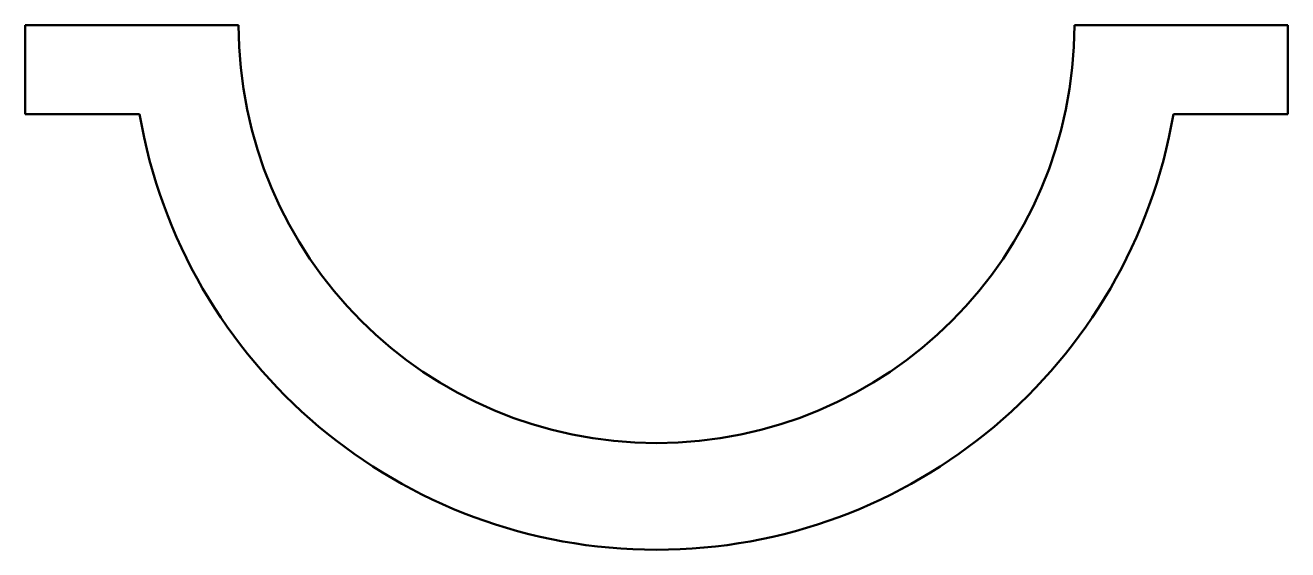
# Model space of a CAD drawing. Header units: millimetres. Extents: x 86 to 796, y 316 to 611.
import ezdxf

# ---------------------------------------------------------------- set-up
doc = ezdxf.new("R2010")
doc.units = ezdxf.units.MM
doc.header["$LTSCALE"] = 3.5
doc.layers.add('Visible (ISO)', color=7, linetype='Continuous', lineweight=50)

msp = doc.modelspace()

# ---------------------------------------------------------------- linework, layer by layer
at = {"layer": 'Visible (ISO)'}
for p, q in [((206.14, 610.53), (86.14, 610.53)), ((86.14, 610.53), (86.14, 560.53)), ((796.14, 610.53), (676.14, 610.53)), ((796.14, 560.53), (796.14, 610.53)), ((86.14, 560.53), (150.41, 560.53)), ((731.87, 560.53), (796.14, 560.53))]:
    msp.add_line(p, q, dxfattribs=at)
for radius, start, end in [(235, 180, 0), (295, 189.75826, 350.24174)]:
    msp.add_arc((441.14, 610.53), radius, start, end, dxfattribs=at)

doc.saveas('drawing.dxf')
